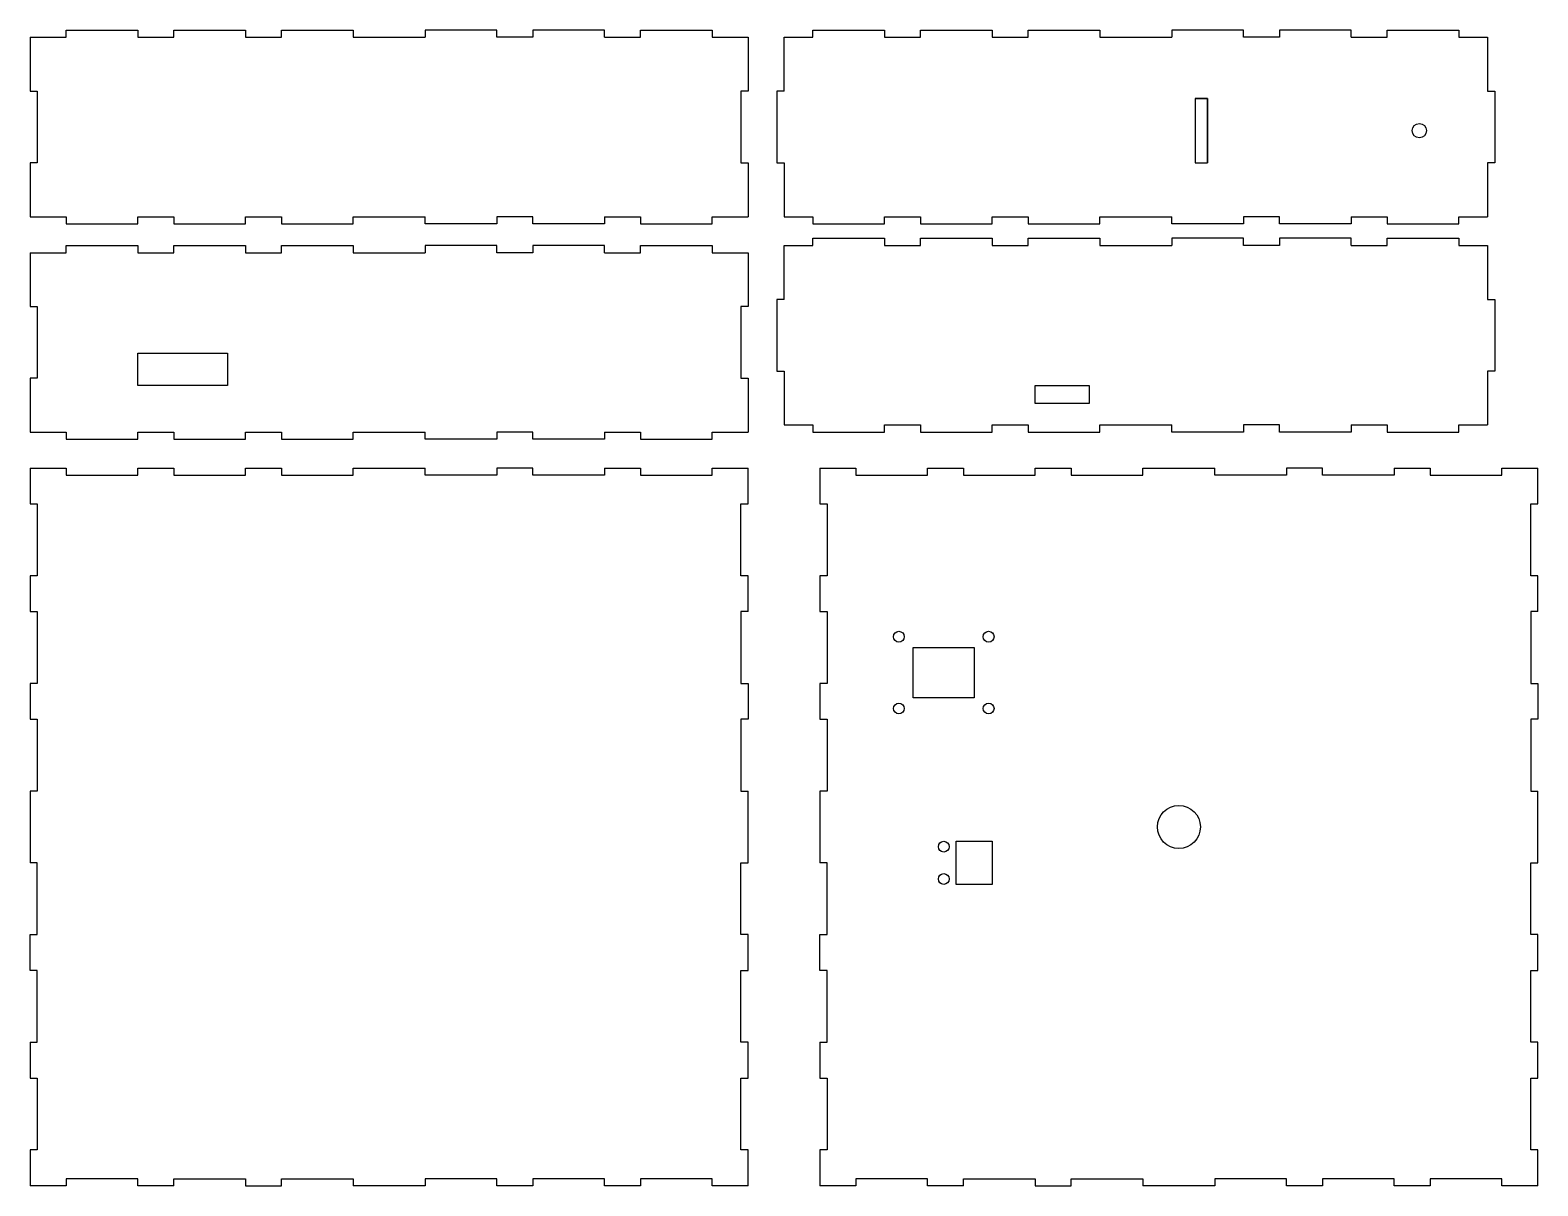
# Model space of a CAD drawing. Header units: millimetres. Extents: x 300 to 720, y 500 to 822.
import ezdxf

# ---------------------------------------------------------------- set-up
doc = ezdxf.new("R2010")
doc.units = ezdxf.units.MM
doc.layers.get('0').update_dxf_attribs({"linetype": 'CONTINUOUS', "lineweight": 25})

msp = doc.modelspace()

# ---------------------------------------------------------------- linework, layer by layer
for p, q in [((300, 820), (310, 820)), ((300, 820), (300, 805)), ((310, 820), (310, 822)), ((310, 822), (330, 822)), ((330, 822), (330, 820)), ((330, 820), (340, 820)), ((340, 820), (340, 822)), ((340, 822), (360, 822)), ((360, 822), (360, 820)), ((360, 820), (370, 820)), ((370, 820), (370, 822)), ((370, 822), (390, 822)), ((390, 822), (390, 820)), ((390, 820), (410, 820)), ((430, 822), (410, 822)), ((410, 822), (410, 820)), ((430, 820), (430, 822)), ((440, 820), (430, 820)), ((460, 822), (440, 822)), ((440, 822), (440, 820)), ((460, 820), (460, 822)), ((460, 820), (470, 820)), ((470, 820), (470, 822)), ((470, 822), (490, 822)), ((490, 822), (490, 820)), ((490, 820), (500, 820)), ((500, 820), (500, 805)), ((510, 820), (518, 820)), ((510, 805), (510, 820)), ((518, 820), (518, 822)), ((518, 822), (538, 822)), ((538, 822), (538, 820)), ((538, 820), (548, 820)), ((548, 820), (548, 822)), ((548, 822), (568, 822)), ((568, 822), (568, 820)), ((568, 820), (578, 820)), ((578, 820), (578, 822)), ((578, 822), (598, 822)), ((598, 822), (598, 820)), ((598, 820), (618, 820)), ((638, 822), (618, 822)), ((618, 822), (618, 820)), ((638, 820), (638, 822)), ((648, 820), (638, 820)), ((668, 822), (648, 822)), ((648, 822), (648, 820)), ((668, 820), (668, 822)), ((668, 820), (678, 820)), ((678, 820), (678, 822)), ((678, 822), (698, 822)), ((698, 822), (698, 820)), ((698, 820), (706, 820)), ((706, 820), (706, 805)), ((300, 805), (302, 805)), ((302, 805), (302, 785)), ((500, 805), (498, 805)), ((498, 805), (498, 785)), ((510, 805), (508, 805)), ((508, 805), (508, 785)), ((624.5, 803), (624.5, 785)), ((706, 805), (708, 805)), ((708, 805), (708, 785)), ((302, 785), (300, 785)), ((300, 785), (300, 770)), ((498, 785), (500, 785)), ((500, 785), (500, 770)), ((508, 785), (510, 785)), ((510, 785), (510, 770)), ((624.5, 785), (628, 785)), ((708, 785), (706, 785)), ((706, 785), (706, 770)), ((300, 770), (310, 770)), ((310, 770), (310, 768)), ((330, 768), (330, 770)), ((330, 770), (340, 770)), ((340, 770), (340, 768)), ((360, 768), (360, 770)), ((360, 770), (370, 770)), ((370, 770), (370, 768)), ((390, 768), (390, 770)), ((390, 770), (410, 770)), ((410, 768), (410, 770)), ((440, 770), (430, 770)), ((430, 770), (430, 768)), ((440, 768), (440, 770)), ((460, 770), (470, 770)), ((460, 770), (460, 768)), ((470, 770), (470, 768)), ((490, 768), (490, 770)), ((490, 770), (500, 770)), ((510, 770), (518, 770)), ((518, 770), (518, 768)), ((538, 768), (538, 770)), ((538, 770), (548, 770)), ((548, 770), (548, 768)), ((568, 768), (568, 770)), ((568, 770), (578, 770)), ((578, 770), (578, 768)), ((598, 768), (598, 770)), ((598, 770), (618, 770)), ((618, 768), (618, 770)), ((648, 770), (638, 770)), ((638, 770), (638, 768)), ((648, 768), (648, 770)), ((668, 770), (678, 770)), ((668, 770), (668, 768)), ((678, 770), (678, 768)), ((698, 768), (698, 770)), ((698, 770), (706, 770)), ((310, 768), (330, 768)), ((340, 768), (360, 768)), ((370, 768), (390, 768)), ((430, 768), (410, 768)), ((460, 768), (440, 768)), ((470, 768), (490, 768)), ((518, 768), (538, 768)), ((548, 768), (568, 768)), ((578, 768), (598, 768)), ((638, 768), (618, 768)), ((668, 768), (648, 768)), ((678, 768), (698, 768)), ((310, 760), (310, 762)), ((310, 762), (330, 762)), ((330, 762), (330, 760)), ((340, 760), (340, 762)), ((340, 762), (360, 762)), ((360, 762), (360, 760)), ((370, 760), (370, 762)), ((370, 762), (390, 762)), ((390, 762), (390, 760)), ((430, 762), (410, 762)), ((410, 762), (410, 760)), ((430, 760), (430, 762)), ((460, 762), (440, 762)), ((440, 762), (440, 760)), ((460, 760), (460, 762)), ((470, 760), (470, 762)), ((470, 762), (490, 762)), ((490, 762), (490, 760)), ((510, 762), (518, 762)), ((510, 747), (510, 762)), ((518, 762), (518, 764)), ((518, 764), (538, 764)), ((538, 764), (538, 762)), ((538, 762), (548, 762)), ((548, 762), (548, 764)), ((548, 764), (568, 764)), ((568, 764), (568, 762)), ((568, 762), (578, 762)), ((578, 762), (578, 764)), ((578, 764), (598, 764)), ((598, 764), (598, 762)), ((598, 762), (618, 762)), ((638, 764), (618, 764)), ((618, 764), (618, 762)), ((638, 762), (638, 764)), ((648, 762), (638, 762)), ((668, 764), (648, 764)), ((648, 764), (648, 762)), ((668, 762), (668, 764)), ((668, 762), (678, 762)), ((678, 762), (678, 764)), ((678, 764), (698, 764)), ((698, 764), (698, 762)), ((698, 762), (706, 762)), ((706, 762), (706, 747)), ((300, 760), (310, 760)), ((300, 760), (300, 745)), ((330, 760), (340, 760)), ((360, 760), (370, 760)), ((390, 760), (410, 760)), ((440, 760), (430, 760)), ((460, 760), (470, 760)), ((490, 760), (500, 760)), ((500, 760), (500, 745)), ((300, 745), (302, 745)), ((302, 745), (302, 725)), ((500, 745), (498, 745)), ((498, 745), (498, 725)), ((510, 747), (508, 747)), ((508, 747), (508, 727)), ((706, 747), (708, 747)), ((708, 747), (708, 727)), ((508, 727), (510, 727)), ((510, 727), (510, 712)), ((708, 727), (706, 727)), ((706, 727), (706, 712)), ((302, 725), (300, 725)), ((300, 725), (300, 710)), ((498, 725), (500, 725)), ((500, 725), (500, 710)), ((300, 710), (310, 710)), ((310, 710), (310, 708)), ((330, 708), (330, 710)), ((330, 710), (340, 710)), ((340, 710), (340, 708)), ((360, 708), (360, 710)), ((360, 710), (370, 710)), ((370, 710), (370, 708)), ((390, 708), (390, 710)), ((390, 710), (410, 710)), ((410, 708), (410, 710)), ((440, 710), (430, 710)), ((430, 710), (430, 708)), ((440, 708), (440, 710)), ((460, 710), (470, 710)), ((460, 710), (460, 708)), ((470, 710), (470, 708)), ((490, 708), (490, 710)), ((490, 710), (500, 710)), ((510, 712), (518, 712)), ((518, 712), (518, 710)), ((518, 710), (538, 710)), ((538, 710), (538, 712)), ((538, 712), (548, 712)), ((548, 712), (548, 710)), ((548, 710), (568, 710)), ((568, 710), (568, 712)), ((568, 712), (578, 712)), ((578, 712), (578, 710)), ((578, 710), (598, 710)), ((598, 710), (598, 712)), ((598, 712), (618, 712)), ((618, 710), (618, 712)), ((638, 710), (618, 710)), ((648, 712), (638, 712)), ((638, 712), (638, 710)), ((648, 710), (648, 712)), ((668, 710), (648, 710)), ((668, 712), (678, 712)), ((668, 712), (668, 710)), ((678, 712), (678, 710)), ((678, 710), (698, 710)), ((698, 710), (698, 712)), ((698, 712), (706, 712)), ((310, 708), (330, 708)), ((340, 708), (360, 708)), ((370, 708), (390, 708)), ((430, 708), (410, 708)), ((460, 708), (440, 708)), ((470, 708), (490, 708)), ((300, 700), (310, 700)), ((300, 700), (300, 690)), ((310, 700), (310, 698)), ((310, 698), (330, 698)), ((330, 698), (330, 700)), ((330, 700), (340, 700)), ((340, 700), (340, 698)), ((340, 698), (360, 698)), ((360, 698), (360, 700)), ((360, 700), (370, 700)), ((370, 700), (370, 698)), ((370, 698), (390, 698)), ((390, 698), (390, 700)), ((390, 700), (410, 700)), ((410, 698), (410, 700)), ((430, 698), (410, 698)), ((440, 700), (430, 700)), ((430, 700), (430, 698)), ((440, 698), (440, 700)), ((460, 698), (440, 698)), ((460, 700), (470, 700)), ((460, 700), (460, 698)), ((470, 700), (470, 698)), ((470, 698), (490, 698)), ((490, 698), (490, 700)), ((490, 700), (500, 700)), ((500, 690), (500, 700)), ((520, 700), (530, 700)), ((520, 700), (520, 690)), ((530, 700), (530, 698)), ((530, 698), (550, 698)), ((550, 698), (550, 700)), ((550, 700), (560, 700)), ((560, 700), (560, 698)), ((560, 698), (580, 698)), ((580, 698), (580, 700)), ((580, 700), (590, 700)), ((590, 700), (590, 698)), ((590, 698), (610, 698)), ((610, 698), (610, 700)), ((610, 700), (630, 700)), ((630, 698), (630, 700)), ((650, 698), (630, 698)), ((660, 700), (650, 700)), ((650, 700), (650, 698)), ((660, 698), (660, 700)), ((680, 698), (660, 698)), ((680, 700), (690, 700)), ((680, 700), (680, 698)), ((690, 700), (690, 698)), ((690, 698), (710, 698)), ((710, 698), (710, 700)), ((710, 700), (720, 700)), ((720, 690), (720, 700)), ((300, 690), (302, 690)), ((302, 690), (302, 670)), ((498, 670), (498, 690)), ((498, 690), (500, 690)), ((520, 690), (522, 690)), ((522, 690), (522, 670)), ((718, 670), (718, 690)), ((718, 690), (720, 690)), ((302, 670), (300, 670)), ((300, 670), (300, 660)), ((500, 670), (498, 670)), ((500, 660), (500, 670)), ((522, 670), (520, 670)), ((520, 670), (520, 660)), ((720, 670), (718, 670)), ((720, 660), (720, 670)), ((300, 660), (302, 660)), ((302, 660), (302, 640)), ((500, 660), (498, 660)), ((498, 660), (498, 640)), ((520, 660), (522, 660)), ((522, 660), (522, 640)), ((720, 660), (718, 660)), ((718, 660), (718, 640)), ((302, 640), (300, 640)), ((300, 640), (300, 630)), ((498, 640), (500, 640)), ((500, 640), (500, 630)), ((522, 640), (520, 640)), ((520, 640), (520, 630)), ((718, 640), (720, 640)), ((720, 640), (720, 630)), ((300, 630), (302, 630)), ((302, 630), (302, 610)), ((500, 630), (498, 630)), ((498, 630), (498, 610)), ((520, 630), (522, 630)), ((522, 630), (522, 610)), ((720, 630), (718, 630)), ((718, 630), (718, 610)), ((302, 610), (300, 610)), ((300, 610), (300, 590)), ((498, 610), (500, 610)), ((500, 590), (500, 610)), ((522, 610), (520, 610)), ((520, 610), (520, 590)), ((718, 610), (720, 610)), ((720, 590), (720, 610)), ((302, 590), (300, 590)), ((302, 570), (302, 590)), ((498, 570), (498, 590)), ((498, 590), (500, 590)), ((522, 590), (520, 590)), ((522, 570), (522, 590)), ((718, 570), (718, 590)), ((718, 590), (720, 590)), ((300, 560), (300, 570)), ((300, 570), (302, 570)), ((500, 570), (498, 570)), ((500, 560), (500, 570)), ((520, 560), (520, 570)), ((520, 570), (522, 570)), ((720, 570), (718, 570)), ((720, 560), (720, 570)), ((302, 560), (300, 560)), ((302, 540), (302, 560)), ((498, 540), (498, 560)), ((498, 560), (500, 560)), ((522, 560), (520, 560)), ((522, 540), (522, 560)), ((718, 540), (718, 560)), ((718, 560), (720, 560)), ((300, 540), (300, 530)), ((300, 540), (302, 540)), ((500, 540), (498, 540)), ((500, 530), (500, 540)), ((520, 540), (520, 530)), ((520, 540), (522, 540)), ((720, 540), (718, 540)), ((720, 530), (720, 540)), ((300, 530), (302, 530)), ((302, 530), (302, 510)), ((498, 510), (498, 530)), ((498, 530), (500, 530)), ((520, 530), (522, 530)), ((522, 530), (522, 510)), ((718, 510), (718, 530)), ((718, 530), (720, 530)), ((302, 510), (300, 510)), ((300, 510), (300, 500)), ((500, 510), (498, 510)), ((500, 500), (500, 510)), ((522, 510), (520, 510)), ((520, 510), (520, 500)), ((720, 510), (718, 510)), ((720, 500), (720, 510)), ((310, 500), (300, 500)), ((330, 502), (310, 502)), ((310, 502), (310, 500)), ((330, 500), (330, 502)), ((340, 500), (330, 500)), ((340, 500), (340, 502)), ((340, 502), (360, 502)), ((360, 502), (360, 500)), ((360, 500), (370, 500)), ((370, 500), (370, 502)), ((370, 502), (390, 502)), ((390, 502), (390, 500)), ((410, 500), (390, 500)), ((430, 502), (410, 502)), ((410, 502), (410, 500)), ((430, 500), (430, 502)), ((440, 500), (430, 500)), ((460, 502), (440, 502)), ((440, 502), (440, 500)), ((460, 500), (460, 502)), ((470, 500), (460, 500)), ((490, 502), (470, 502)), ((470, 502), (470, 500)), ((490, 500), (490, 502)), ((500, 500), (490, 500)), ((530, 500), (520, 500)), ((550, 502), (530, 502)), ((530, 502), (530, 500)), ((550, 500), (550, 502)), ((560, 500), (550, 500)), ((560, 500), (560, 502)), ((560, 502), (580, 502)), ((580, 502), (580, 500)), ((580, 500), (590, 500)), ((590, 500), (590, 502)), ((590, 502), (610, 502)), ((610, 502), (610, 500)), ((630, 500), (610, 500)), ((650, 502), (630, 502)), ((630, 502), (630, 500)), ((650, 500), (650, 502)), ((660, 500), (650, 500)), ((680, 502), (660, 502)), ((660, 502), (660, 500)), ((680, 500), (680, 502)), ((690, 500), (680, 500)), ((710, 502), (690, 502)), ((690, 502), (690, 500)), ((710, 500), (710, 502)), ((720, 500), (710, 500))]:
    msp.add_line(p, q)
for points in [[(628, 803), (628, 803), (624.5, 803), (624.5, 803)], [(628, 803), (628, 785), (628, 785)], [(330, 732), (355, 732), (355, 723), (330, 723)], [(580, 723), (595, 723), (595, 718), (580, 718)], [(546, 650), (563, 650), (563, 636), (546, 636)], [(558, 596), (568, 596), (568, 584), (558, 584)]]:
    msp.add_lwpolyline(points, close=True)
for centre, radius in [((687, 794), 2), ((542, 653), 1.5), ((567, 653), 1.5), ((542, 633), 1.5), ((567, 633), 1.5), ((620, 600), 6), ((554.5, 594.5), 1.5), ((554.5, 585.5), 1.5)]:
    msp.add_circle(centre, radius)

doc.saveas('drawing.dxf')
